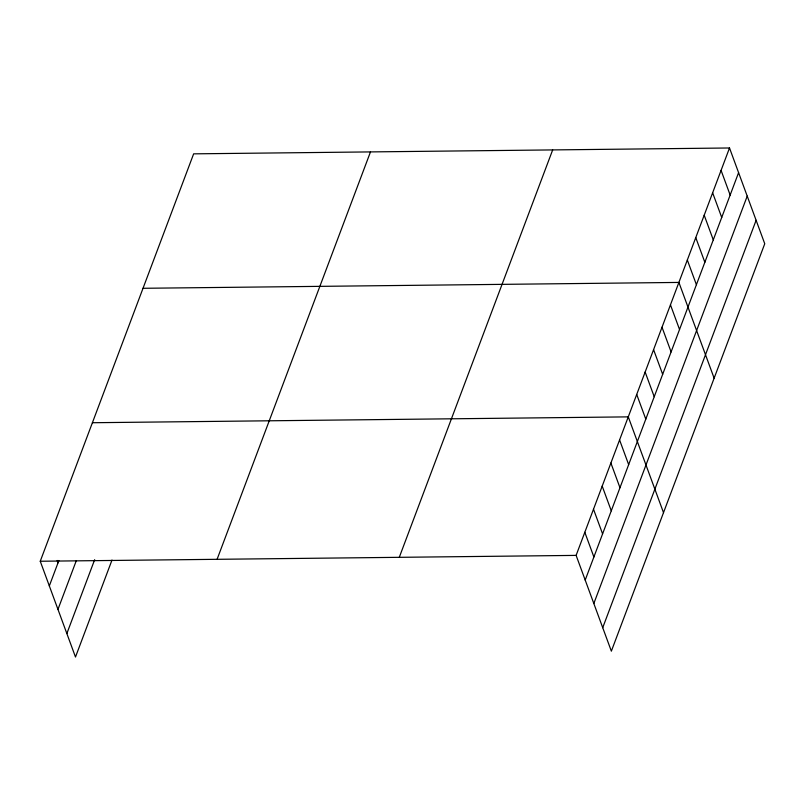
<?xml version="1.0" encoding="UTF-8"?>
<svg xmlns="http://www.w3.org/2000/svg" width="805" height="805" viewBox="0 0 805 805"><rect width="100%" height="100%" fill="white"/><g stroke="black" fill="none" stroke-linecap="round" stroke-linejoin="round"><path stroke-width="1.21" d="M111.996 560.059L75.489 657.021L40.25 561.246L193.643 153.846L729.511 147.979L764.75 243.754L611.357 651.154L576.118 555.39L729.511 147.979M49.326 585.919L58.886 560.522M57.96 609.385L76.213 560.904M66.855 633.555L94.668 559.676M217.088 559.314L370.481 151.914M399.28 557.322L552.673 149.921M585.205 580.063L738.588 172.662M593.828 603.519L747.221 196.118M602.724 627.699L756.116 220.288M143.018 288.291L678.897 282.424L714.136 378.199M92.404 422.726L628.272 416.869L663.511 512.644M40.25 561.246L576.118 555.39M721.079 170.388L730.155 195.062M712.636 192.798L721.723 217.471M704.204 215.207L713.28 239.88M695.772 237.616L704.848 262.289M687.329 260.015L696.406 284.698M670.454 304.833L679.541 329.507M662.022 327.243L671.098 351.916M653.58 349.652L662.666 374.325M645.147 372.051L654.224 396.734M636.715 394.46L645.791 419.133M619.578 439.953L628.665 464.626M610.894 463.036L619.971 487.719M602.2 486.129L611.277 510.803M593.506 509.213L602.583 533.886M584.812 532.296L593.889 556.969M57.155 560.481L58.02 562.836"/></g></svg>
